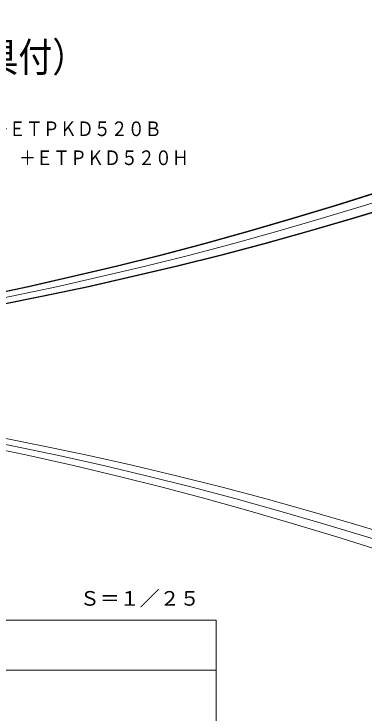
# Model space of a CAD drawing. Units: millimetres, scale not verified. Extents: x -772 to 708, y -714 to 761.
# Drawn here: x 42.3 to 77.3, y -10.8 to 59.2 of the extents above; entities that cross this region are included whole.
import ezdxf
from ezdxf.enums import TextEntityAlignment as Align

# ---------------------------------------------------------------- set-up
doc = ezdxf.new("R2010")
doc.units = ezdxf.units.MM
doc.header["$LTSCALE"] = 0.125
doc.layers.add('0-1_MOJI1', color=7, linetype='Continuous')
doc.layers.add('0-3_TOUROKU', color=7, linetype='Continuous')
doc.layers.add('0-2_WAKU', color=1, linetype='Continuous', lineweight=18)
doc.layers.add('0-5_GAIKEI', color=1, linetype='Continuous', lineweight=18)
doc.styles.add('ＭＳ ゴシック', font='')
doc.styles.get('ＭＳ ゴシック').set_extended_font_data('MS Gothic')

msp = doc.modelspace()

# ---------------------------------------------------------------- linework, layer by layer
at = {"layer": '0-2_WAKU', "color": 4}
for p in [(-62.5005, -1.4969), (62.4995, -56.4969)]:
    msp.add_line(p, (62.4995, -1.4969), dxfattribs=at)
at = {"layer": '0-2_WAKU'}
msp.add_line((-62.5005, -6.4969), (62.4995, -6.4969), dxfattribs=at)
at = {"layer": '0-5_GAIKEI'}
for centre in [(-35.241, 392.0215), (-35.011, 392.0216), (-32.241, 392.0216), (-29.241, 392.0216), (-29.011, 392.0216), (333.4793, 23.5313), (339.4793, 23.5313), (-35.011, -345.1889), (-32.011, -345.1889), (-29.011, -345.1889)]:
    msp.add_circle(centre, 368.5852, dxfattribs=at)

# ---------------------------------------------------------------- texts
at = {"layer": '0-1_MOJI1', "style": 'ＭＳ ゴシック', "width": 0.85}
msp.add_text('ＤＬＰ方式プロジェクター（レンズ無、天吊り金具付）', height=2.933, dxfattribs=at).set_placement((-35.5005, 52.5031), align=Align.BOTTOM_LEFT)
at = {"layer": '0-3_TOUROKU', "style": 'ＭＳ ゴシック', "width": 0.85}
for s, p in [('ＰＴＲＱ１３ＫＪ＋ＥＴＰＫＤ５２０Ｂ', (26.4594, 46.5031)), ('＋ＥＴＰＫＤ５２０Ｈ', (42.7794, 43.6031))]:
    msp.add_text(s, height=1.466, dxfattribs=at).set_placement(p, align=Align.BOTTOM_LEFT)
at = {"layer": '0-3_TOUROKU', "style": 'ＭＳ ゴシック'}
msp.add_text('Ｓ＝１／２５', height=1.466, dxfattribs=at).set_placement((48.8577, -0.4978), align=Align.BOTTOM_LEFT)

doc.saveas('drawing.dxf')
